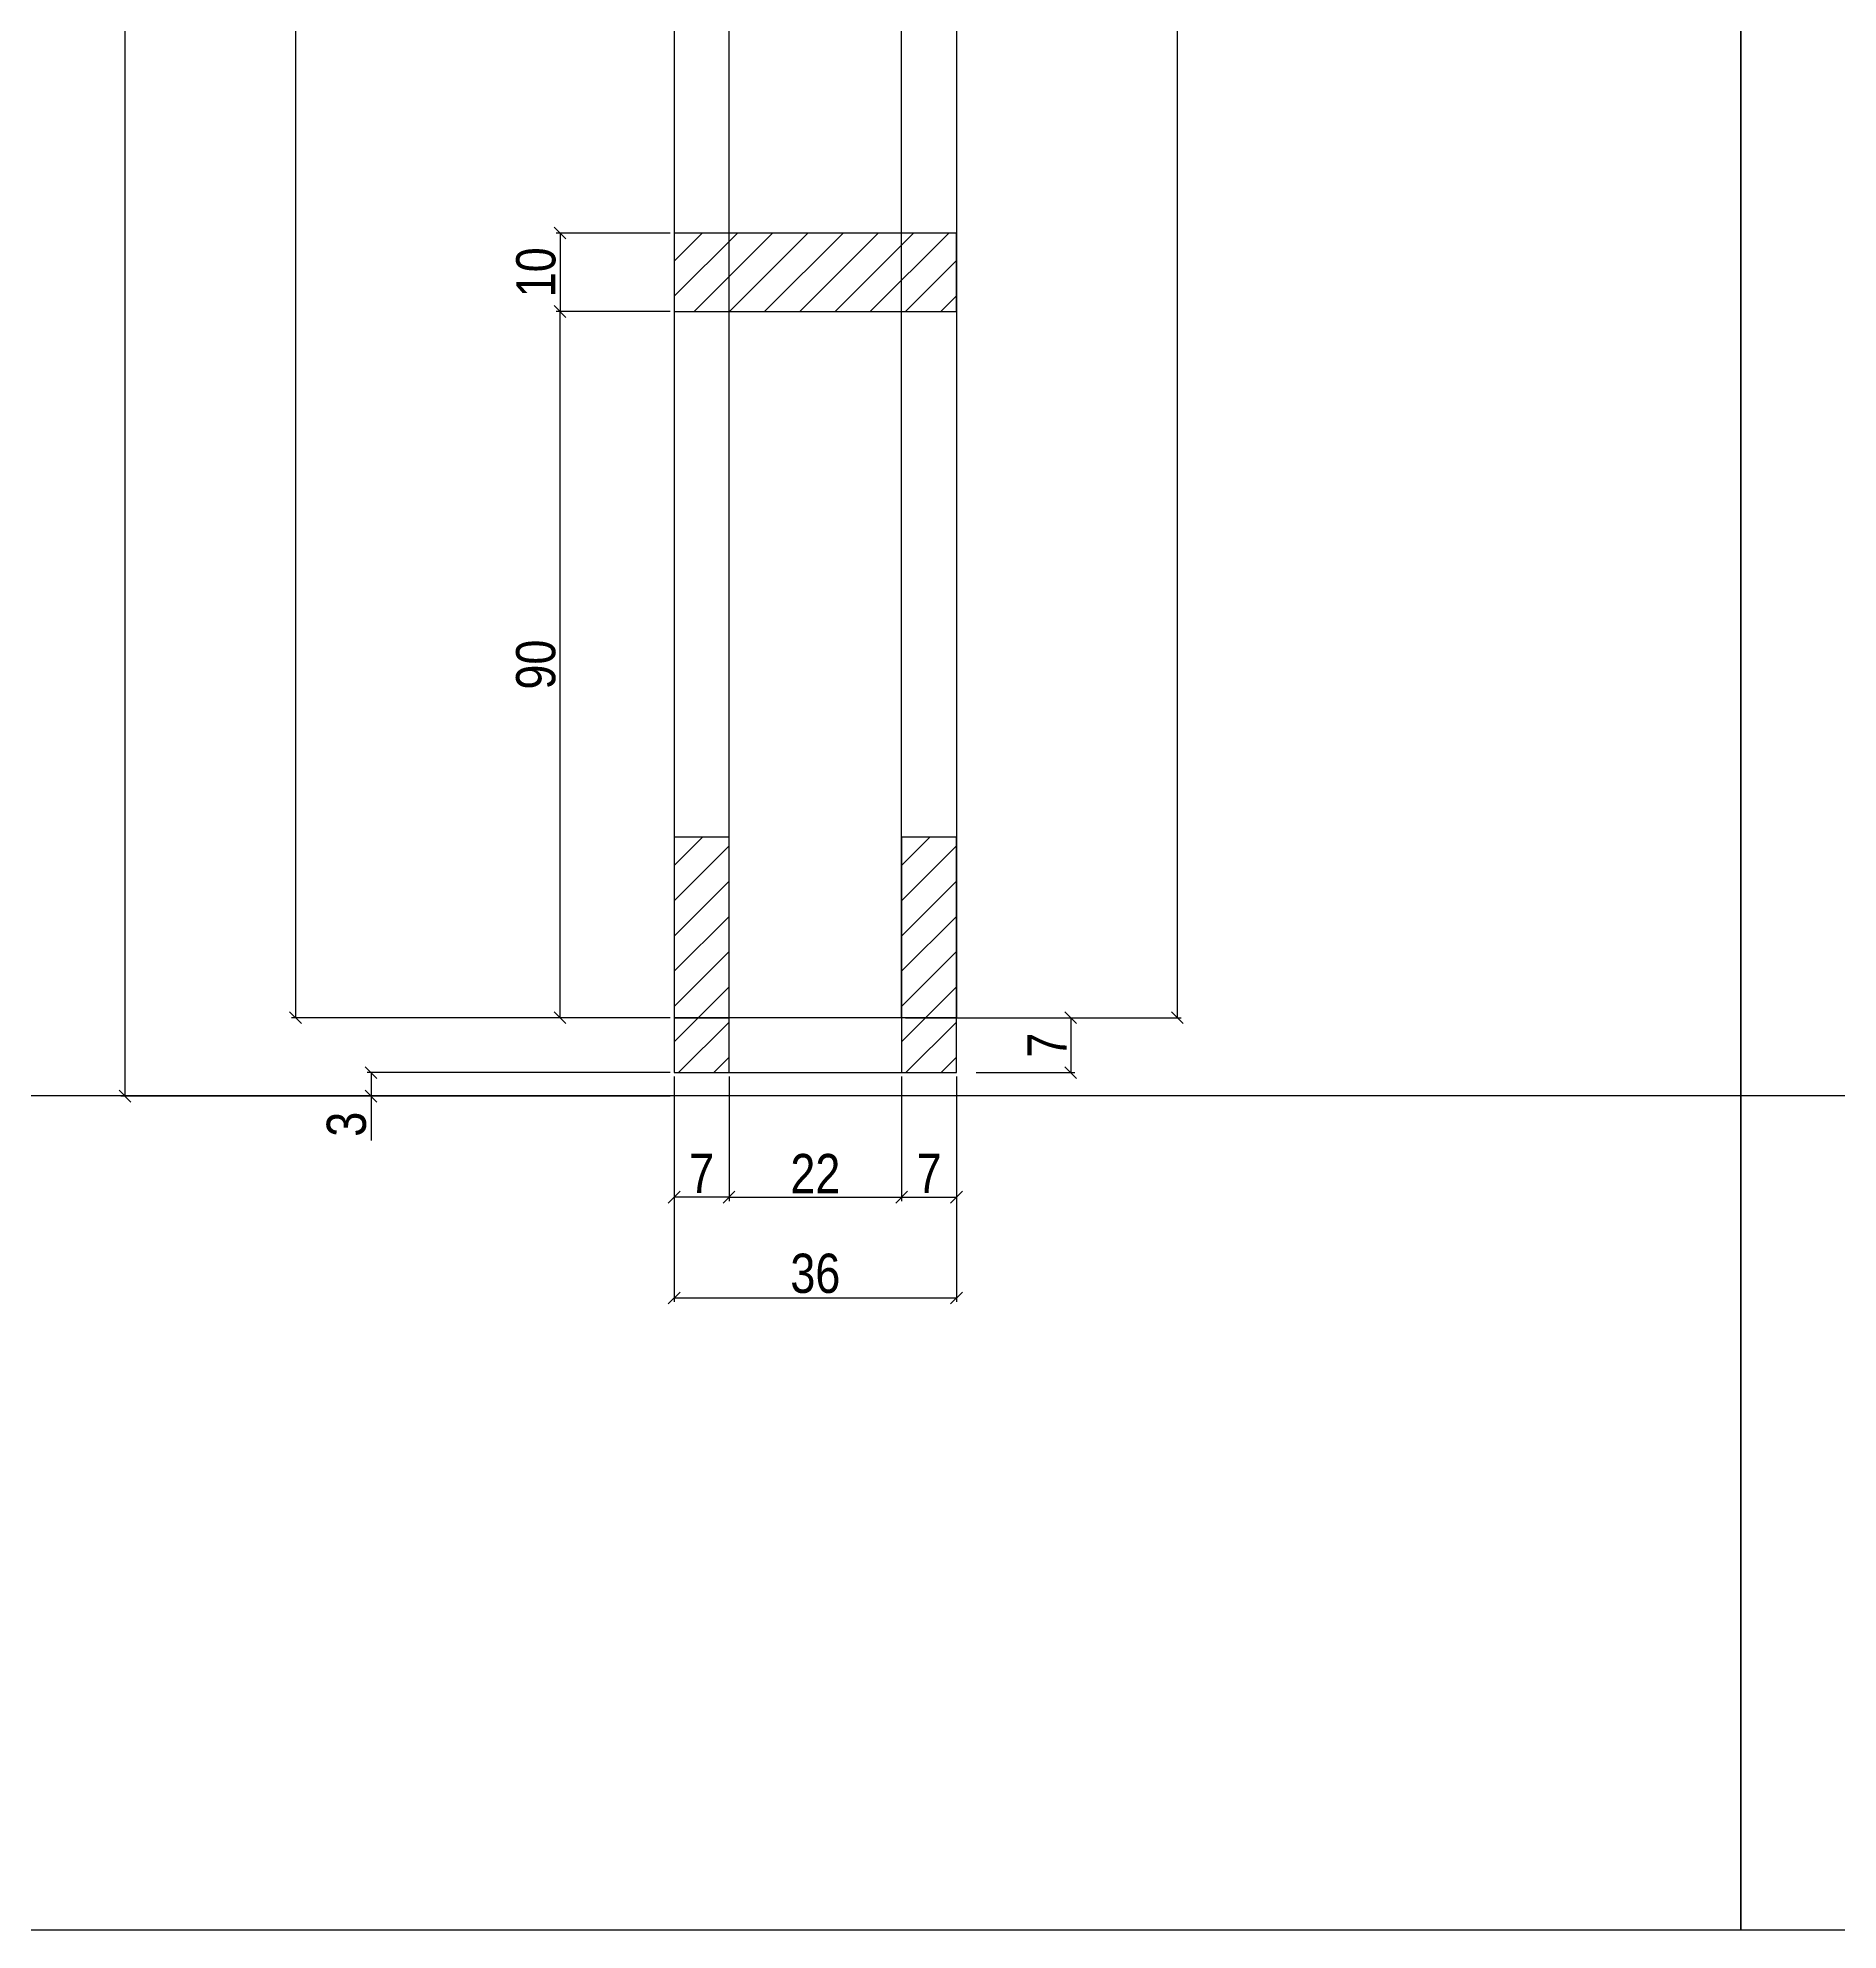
# Model space of a CAD drawing. Extents: x 17311 to 161354, y 153625 to 211469.
# Drawn here: x 21603.5 to 22062.6, y 206335.3 to 206817.7 of the extents above; entities that cross this region are included whole.
import ezdxf

# ---------------------------------------------------------------- set-up
doc = ezdxf.new("R2010")
doc.units = 0
doc.layers.get('0').update_dxf_attribs({"linetype": 'CONTINUOUS'})
doc.layers.get('DEFPOINTS').update_dxf_attribs({"linetype": 'CONTINUOUS'})
for name, color, linetype in [('8', 111, 'CONTINUOUS'), ('COTA', 241, 'CONTINUOUS'), ('detalhes', 4, 'CONTINUOUS'), ('TIRAS REESCORAMENTO', 252, 'CONTINUOUS')]:
    doc.layers.add(name, color=color, linetype=linetype)
doc.styles.add('COTA TECNICA 2X', font='techl___.ttf', dxfattribs={"height": 10})
doc.dimstyles.new('SECAO', dxfattribs={"dimscale": 0.333333, "dimtxt": 5, "dimasz": 9, "dimexe": 3, "dimexo": 3, "dimgap": 3, "dimtad": 1, "dimdec": 1, "dimlfac": 0.5, "dimzin": 12, "dimdsep": 46, "dimtxsty": 'COTA TECNICA 2X', "dimblk1": 'OBLIQUE', "dimblk2": 'OBLIQUE', "dimsah": 1, "dimcen": 0.9, "dimclrd": 4, "dimclre": 4, "dimclrt": 240, "dimadec": 1, "dimazin": 3, "dimtfac": 1, "dimtdec": 1, "dimtmove": 0, "dimatfit": 3, "dimfxl": 1, "dimtolj": 1, "dimtzin": 12, "dimarcsym": 0})

# ---------------------------------------------------------------- blocks, each defined once
blk = doc.blocks.new('_Oblique')
at = {"color": 0, "linetype": 'ByBlock', "lineweight": -2}
blk.add_line((-0.5, -0.5), (0.5, 0.5), dxfattribs=at)
blk = doc.blocks.new('*D3078')
at = {"layer": 'DEFPOINTS', "color": 0, "transparency": 16777216}
for p in [(21765.8, 207154.02), (21669.24, 206567.92), (21765.8, 206567.92)]:
    blk.add_point(p, dxfattribs=at)
at = {"layer": 'detalhes', "color": 4, "lineweight": -2, "transparency": 16777216}
for p, q in [((21764.8, 207154.02), (21668.24, 207154.02)), ((21669.24, 207154.02), (21669.24, 206567.92)), ((21764.8, 206567.92), (21668.24, 206567.92))]:
    blk.add_line(p, q, dxfattribs=at)
at = {"layer": 'detalhes', "color": 4, "lineweight": -2, "transparency": 16777216, "xscale": 3, "yscale": 3, "zscale": 3}
for p, rotation in [((21669.24, 207154.02), 90), ((21669.24, 206567.92), 270)]:
    blk.add_blockref('_Oblique', p, dxfattribs=dict(at, rotation=rotation))
at = {"layer": 'detalhes', "color": 240, "transparency": 16777216, "insert": (21663, 206860.97), "char_height": 10, "attachment_point": 5, "rotation": 90, "style": 'COTA TECNICA 2X'}
blk.add_mtext('\\A1;293', dxfattribs=at)
blk = doc.blocks.new('*D3079')
at = {"layer": 'DEFPOINTS', "color": 0, "transparency": 16777216}
for p in [(21765.8, 206553.92), (21837.8, 206553.92), (21837.8, 206496.47)]:
    blk.add_point(p, dxfattribs=at)
at = {"layer": 'detalhes', "color": 4, "lineweight": -2, "transparency": 16777216}
for p, q in [((21765.8, 206552.92), (21765.8, 206495.47)), ((21837.8, 206552.92), (21837.8, 206495.47)), ((21765.8, 206496.47), (21837.8, 206496.47))]:
    blk.add_line(p, q, dxfattribs=at)
at = {"layer": 'detalhes', "color": 4, "lineweight": -2, "transparency": 16777216, "xscale": 3, "yscale": 3, "zscale": 3, "rotation": 180}
blk.add_blockref('_Oblique', (21765.8, 206496.47), dxfattribs=at)
at = {"layer": 'detalhes', "color": 4, "lineweight": -2, "transparency": 16777216, "xscale": 3, "yscale": 3, "zscale": 3}
blk.add_blockref('_Oblique', (21837.8, 206496.47), dxfattribs=at)
at = {"layer": 'detalhes', "color": 240, "transparency": 16777216, "insert": (21801.8, 206502.69), "char_height": 10, "attachment_point": 5, "style": 'COTA TECNICA 2X'}
blk.add_mtext('\\A1;36', dxfattribs=at)
blk = doc.blocks.new('*D3080')
at = {"layer": 'DEFPOINTS', "color": 0, "transparency": 16777216}
for p in [(21779.8, 206553.92), (21823.8, 206553.92), (21823.8, 206522.18)]:
    blk.add_point(p, dxfattribs=at)
at = {"layer": 'detalhes', "color": 4, "lineweight": -2, "transparency": 16777216}
for p, q in [((21779.8, 206552.92), (21779.8, 206521.18)), ((21823.8, 206552.92), (21823.8, 206521.18)), ((21779.8, 206522.18), (21823.8, 206522.18))]:
    blk.add_line(p, q, dxfattribs=at)
at = {"layer": 'detalhes', "color": 4, "lineweight": -2, "transparency": 16777216, "xscale": 3, "yscale": 3, "zscale": 3, "rotation": 180}
blk.add_blockref('_Oblique', (21779.8, 206522.18), dxfattribs=at)
at = {"layer": 'detalhes', "color": 4, "lineweight": -2, "transparency": 16777216, "xscale": 3, "yscale": 3, "zscale": 3}
blk.add_blockref('_Oblique', (21823.8, 206522.18), dxfattribs=at)
at = {"layer": 'detalhes', "color": 240, "transparency": 16777216, "insert": (21801.8, 206528.18), "char_height": 10, "attachment_point": 5, "style": 'COTA TECNICA 2X'}
blk.add_mtext('\\A1;22', dxfattribs=at)
blk = doc.blocks.new('*D3081')
at = {"layer": 'DEFPOINTS', "color": 0, "transparency": 16777216}
for p in [(21823.8, 206522.18), (21837.8, 206522.18), (21837.8, 206522.18)]:
    blk.add_point(p, dxfattribs=at)
at = {"layer": 'detalhes', "color": 4, "lineweight": -2, "transparency": 16777216}
blk.add_line((21823.8, 206522.18), (21837.8, 206522.18), dxfattribs=at)
at = {"layer": 'detalhes', "color": 4, "lineweight": -2, "transparency": 16777216, "xscale": 3, "yscale": 3, "zscale": 3, "rotation": 180}
blk.add_blockref('_Oblique', (21823.8, 206522.18), dxfattribs=at)
at = {"layer": 'detalhes', "color": 4, "lineweight": -2, "transparency": 16777216, "xscale": 3, "yscale": 3, "zscale": 3}
blk.add_blockref('_Oblique', (21837.8, 206522.18), dxfattribs=at)
at = {"layer": 'detalhes', "color": 240, "transparency": 16777216, "insert": (21830.8, 206528.26), "char_height": 10, "attachment_point": 5, "style": 'COTA TECNICA 2X'}
blk.add_mtext('\\A1;7', dxfattribs=at)
blk = doc.blocks.new('*D3082')
at = {"layer": 'DEFPOINTS', "color": 0, "transparency": 16777216}
for p in [(21765.8, 206522.18), (21765.8, 206522.18), (21779.8, 206522.18)]:
    blk.add_point(p, dxfattribs=at)
at = {"layer": 'detalhes', "color": 4, "lineweight": -2, "transparency": 16777216}
blk.add_line((21779.8, 206522.18), (21765.8, 206522.18), dxfattribs=at)
at = {"layer": 'detalhes', "color": 4, "lineweight": -2, "transparency": 16777216, "xscale": 3, "yscale": 3, "zscale": 3, "rotation": 180}
blk.add_blockref('_Oblique', (21765.8, 206522.18), dxfattribs=at)
at = {"layer": 'detalhes', "color": 4, "lineweight": -2, "transparency": 16777216, "xscale": 3, "yscale": 3, "zscale": 3}
blk.add_blockref('_Oblique', (21779.8, 206522.18), dxfattribs=at)
at = {"layer": 'detalhes', "color": 240, "transparency": 16777216, "insert": (21772.8, 206528.26), "char_height": 10, "attachment_point": 5, "style": 'COTA TECNICA 2X'}
blk.add_mtext('\\A1;7', dxfattribs=at)
blk = doc.blocks.new('*D3083')
at = {"layer": 'DEFPOINTS', "color": 0, "transparency": 16777216}
for p in [(21765.8, 206767.94), (21736.7, 206747.94), (21765.8, 206747.94)]:
    blk.add_point(p, dxfattribs=at)
at = {"layer": 'detalhes', "color": 4, "lineweight": -2, "transparency": 16777216}
for p, q in [((21764.8, 206767.94), (21735.7, 206767.94)), ((21736.7, 206767.94), (21736.7, 206747.94)), ((21764.8, 206747.94), (21735.7, 206747.94))]:
    blk.add_line(p, q, dxfattribs=at)
at = {"layer": 'detalhes', "color": 4, "lineweight": -2, "transparency": 16777216, "xscale": 3, "yscale": 3, "zscale": 3}
for p, rotation in [((21736.7, 206767.94), 90), ((21736.7, 206747.94), 270)]:
    blk.add_blockref('_Oblique', p, dxfattribs=dict(at, rotation=rotation))
at = {"layer": 'detalhes', "color": 240, "transparency": 16777216, "insert": (21730.59, 206757.94), "char_height": 10, "attachment_point": 5, "rotation": 90, "style": 'COTA TECNICA 2X'}
blk.add_mtext('\\A1;10', dxfattribs=at)
blk = doc.blocks.new('*D3086')
at = {"layer": 'DEFPOINTS', "color": 0, "transparency": 16777216}
for p in [(21779.8, 207160.02), (21625.74, 206547.92), (21765.8, 206547.92)]:
    blk.add_point(p, dxfattribs=at)
at = {"layer": 'detalhes', "color": 4, "lineweight": -2, "transparency": 16777216}
for p, q in [((21778.8, 207160.02), (21624.74, 207160.02)), ((21625.74, 207160.02), (21625.74, 206547.92)), ((21764.8, 206547.92), (21624.74, 206547.92))]:
    blk.add_line(p, q, dxfattribs=at)
at = {"layer": 'detalhes', "color": 4, "lineweight": -2, "transparency": 16777216, "xscale": 3, "yscale": 3, "zscale": 3}
for p, rotation in [((21625.74, 207160.02), 90), ((21625.74, 206547.92), 270)]:
    blk.add_blockref('_Oblique', p, dxfattribs=dict(at, rotation=rotation))
at = {"layer": 'detalhes', "color": 240, "transparency": 16777216, "insert": (21619.52, 206853.97), "char_height": 10, "attachment_point": 5, "rotation": 90, "style": 'COTA TECNICA 2X'}
blk.add_mtext('\\A1;306', dxfattribs=at)
blk = doc.blocks.new('*D3087')
at = {"layer": 'DEFPOINTS', "color": 0, "transparency": 16777216}
for p in [(21765.8, 206553.92), (21688.5, 206547.92), (21765.8, 206547.92)]:
    blk.add_point(p, dxfattribs=at)
at = {"layer": 'detalhes', "color": 4, "lineweight": -2, "transparency": 16777216}
for p, q in [((21764.8, 206553.92), (21687.5, 206553.92)), ((21688.5, 206553.92), (21688.5, 206547.92)), ((21764.8, 206547.92), (21687.5, 206547.92)), ((21688.5, 206547.92), (21688.5, 206536.59))]:
    blk.add_line(p, q, dxfattribs=at)
at = {"layer": 'detalhes', "color": 4, "lineweight": -2, "transparency": 16777216, "xscale": 3, "yscale": 3, "zscale": 3}
for p, rotation in [((21688.5, 206553.92), 90), ((21688.5, 206547.92), 270)]:
    blk.add_blockref('_Oblique', p, dxfattribs=dict(at, rotation=rotation))
at = {"layer": 'detalhes', "color": 240, "transparency": 16777216, "insert": (21682.28, 206540.76), "char_height": 10, "attachment_point": 5, "rotation": 90, "style": 'COTA TECNICA 2X'}
blk.add_mtext('\\A1;3', dxfattribs=at)
blk = doc.blocks.new('*D3090')
at = {"layer": 'DEFPOINTS', "color": 0, "transparency": 16777216}
for p in [(21736.7, 206747.94), (21765.8, 206747.94), (21764.8, 206567.92)]:
    blk.add_point(p, dxfattribs=at)
at = {"layer": 'detalhes', "color": 4, "lineweight": -2, "transparency": 16777216}
for p, q in [((21764.8, 206747.94), (21735.7, 206747.94)), ((21736.7, 206567.92), (21736.7, 206747.94)), ((21763.8, 206567.92), (21735.7, 206567.92))]:
    blk.add_line(p, q, dxfattribs=at)
at = {"layer": 'detalhes', "color": 4, "lineweight": -2, "transparency": 16777216, "xscale": 3, "yscale": 3, "zscale": 3}
for p, rotation in [((21736.7, 206747.94), 90), ((21736.7, 206567.92), 270)]:
    blk.add_blockref('_Oblique', p, dxfattribs=dict(at, rotation=rotation))
at = {"layer": 'detalhes', "color": 240, "transparency": 16777216, "insert": (21730.56, 206657.93), "char_height": 10, "attachment_point": 5, "rotation": 90, "style": 'COTA TECNICA 2X'}
blk.add_mtext('\\A1;90', dxfattribs=at)
blk = doc.blocks.new('*D3092')
at = {"layer": 'DEFPOINTS', "color": 0, "transparency": 16777216}
for p in [(21838.8, 207151.89), (21838.8, 206567.92), (21894.09, 206567.92)]:
    blk.add_point(p, dxfattribs=at)
at = {"layer": 'detalhes', "color": 4, "lineweight": -2, "transparency": 16777216}
for p, q in [((21839.8, 207151.89), (21895.09, 207151.89)), ((21894.09, 207151.89), (21894.09, 206567.92)), ((21839.8, 206567.92), (21895.09, 206567.92))]:
    blk.add_line(p, q, dxfattribs=at)
at = {"layer": 'detalhes', "color": 4, "lineweight": -2, "transparency": 16777216, "xscale": 3, "yscale": 3, "zscale": 3}
for p, rotation in [((21894.09, 207151.89), 90), ((21894.09, 206567.92), 270)]:
    blk.add_blockref('_Oblique', p, dxfattribs=dict(at, rotation=rotation))
at = {"layer": 'detalhes', "color": 240, "transparency": 16777216, "insert": (21888, 206859.91), "char_height": 10, "attachment_point": 5, "rotation": 90, "style": 'COTA TECNICA 2X'}
blk.add_mtext('\\A1;292', dxfattribs=at)
blk = doc.blocks.new('*D3093')
at = {"layer": 'DEFPOINTS', "color": 0, "transparency": 16777216}
for p in [(21823.8, 206567.92), (21841.85, 206553.92), (21866.94, 206553.92)]:
    blk.add_point(p, dxfattribs=at)
at = {"layer": 'detalhes', "color": 4, "lineweight": -2, "transparency": 16777216}
for p, q in [((21824.8, 206567.92), (21867.94, 206567.92)), ((21866.94, 206567.92), (21866.94, 206553.92)), ((21842.85, 206553.92), (21867.94, 206553.92))]:
    blk.add_line(p, q, dxfattribs=at)
at = {"layer": 'detalhes', "color": 4, "lineweight": -2, "transparency": 16777216, "xscale": 3, "yscale": 3, "zscale": 3}
for p, rotation in [((21866.94, 206567.92), 90), ((21866.94, 206553.92), 270)]:
    blk.add_blockref('_Oblique', p, dxfattribs=dict(at, rotation=rotation))
at = {"layer": 'detalhes', "color": 240, "transparency": 16777216, "insert": (21860.87, 206560.92), "char_height": 10, "attachment_point": 5, "rotation": 90, "style": 'COTA TECNICA 2X'}
blk.add_mtext('\\A1;7', dxfattribs=at)

msp = doc.modelspace()

# ---------------------------------------------------------------- hatches: boundary and pattern name
at = {"layer": 'COTA'}
h = msp.add_hatch(dxfattribs=at)
h.set_pattern_fill('ANSI31', color=256, scale=2, style=0)
h.set_pattern_definition([(45, (-1826.0566, 8646.643), (-4.49012806, 4.49012806), [])])
h.paths.add_polyline_path([(21837.8, 206767.94), (21765.8, 206767.94), (21765.8, 206747.94), (21837.8, 206747.94)])
h = msp.add_hatch(dxfattribs=at)
h.set_pattern_fill('ANSI31', color=256, scale=2, style=0)
h.set_pattern_definition([(45, (1921.577, 200744.7326), (-4.490128, 4.490128), [])])
h.paths.add_polyline_path([(21765.8, 206553.92), (21779.8, 206553.92), (21779.8, 206613.92), (21765.8, 206613.92)])
h = msp.add_hatch(dxfattribs=at)
h.set_pattern_fill('ANSI31', color=256, scale=2, style=0)
h.set_pattern_definition([(45, (1979.577, 200744.7326), (-4.490128, 4.490128), [])])
h.paths.add_polyline_path([(21823.8, 206553.92), (21837.8, 206553.92), (21837.8, 206613.92), (21823.8, 206613.92)])

# ---------------------------------------------------------------- linework, layer by layer
at = {"linetype": 'Continuous'}
for points in [[(21765.8, 206567.92), (21779.8, 206567.92), (21779.8, 207154.02), (21765.8, 207154.02)], [(21837.8, 206567.92), (21823.8, 206567.92), (21823.8, 207151.89), (21837.8, 207151.89)], [(21765.8, 206553.92), (21779.8, 206553.92), (21779.8, 206613.92), (21765.8, 206613.92)], [(21823.8, 206553.92), (21837.8, 206553.92), (21837.8, 206613.92), (21823.8, 206613.92)]]:
    msp.add_lwpolyline(points, close=True, dxfattribs=at)
for points in [[(21765.8, 206747.94), (21837.8, 206747.94), (21837.8, 206767.94), (21765.8, 206767.94), (21765.8, 206747.94)], [(21787.8, 206553.92), (21837.8, 206553.92), (21837.8, 206567.92), (21765.8, 206567.92), (21765.8, 206553.92), (21787.8, 206553.92)]]:
    msp.add_lwpolyline(points, dxfattribs=at)
at = {"layer": '8', "color": 5, "linetype": 'Continuous'}
for points in [[(22037.78, 206335.31), (21440.97, 206335.31), (21440.97, 207300.1), (22037.78, 207300.1)], [(22634.59, 206335.31), (22037.78, 206335.31), (22037.78, 207300.1), (22634.59, 207300.1)]]:
    msp.add_lwpolyline(points, close=True, dxfattribs=at)
at = {"layer": 'TIRAS REESCORAMENTO', "linetype": 'ByBlock'}
msp.add_line((22634.59, 206548.02), (17860.1, 206548.02), dxfattribs=at)

# ---------------------------------------------------------------- dimensions: what is measured, and where the dimension line sits
at = {"layer": 'detalhes', "color": 3}
for base, p1, p2, picture, middle in [((21625.7406, 206547.9232), (21779.7952, 207160.0163), (21765.7952, 206547.9232), '*D3086', (21619.5213, 206853.9698)), ((21669.244, 206567.9232), (21765.7952, 207154.0163), (21765.7952, 206567.9232), '*D3078', (21662.9955, 206860.9698)), ((21894.09, 206567.92), (21838.8, 207151.89), (21838.8, 206567.92), '*D3092', (21888, 206859.91)), ((21736.7, 206747.94), (21765.8, 206767.94), (21765.8, 206747.94), '*D3083', (21730.59, 206757.94)), ((21736.7, 206747.94), (21764.8, 206567.92), (21765.8, 206747.94), '*D3090', (21730.56, 206657.93)), ((21866.94, 206553.92), (21823.8, 206567.92), (21841.85, 206553.92), '*D3093', (21860.87, 206560.92)), ((21688.5, 206547.92), (21765.8, 206553.92), (21765.8, 206547.92), '*D3087', (21682.28, 206540.76))]:
    dim = msp.add_linear_dim(base=base, p1=p1, p2=p2, angle=90, dimstyle='SECAO', dxfattribs=at)
    dim.commit()
    dim.dimension.update_dxf_attribs({"geometry": picture, "text_midpoint": middle})
for base, p1, p2, picture, middle in [((21837.8, 206496.47), (21765.8, 206553.92), (21837.8, 206553.92), '*D3079', (21801.8, 206496.47)), ((21823.8, 206522.18), (21779.8, 206553.92), (21823.8, 206553.92), '*D3080', (21801.8, 206522.18)), ((21837.8, 206522.18), (21823.8, 206522.18), (21837.8, 206522.18), '*D3081', (21830.8, 206522.18))]:
    dim = msp.add_linear_dim(base=base, p1=p1, p2=p2, dimstyle='SECAO', dxfattribs=at)
    dim.commit()
    dim.dimension.update_dxf_attribs({"geometry": picture, "text_midpoint": middle, "dimtype": 160})
dim = msp.add_linear_dim(base=(21765.8, 206522.18), p1=(21779.8, 206522.18), p2=(21765.8, 206522.18), dimstyle='SECAO', dxfattribs=at)
dim.commit()
dim.dimension.update_dxf_attribs({"geometry": '*D3082', "text_midpoint": (21772.8, 206528.26)})

doc.saveas('drawing.dxf')
